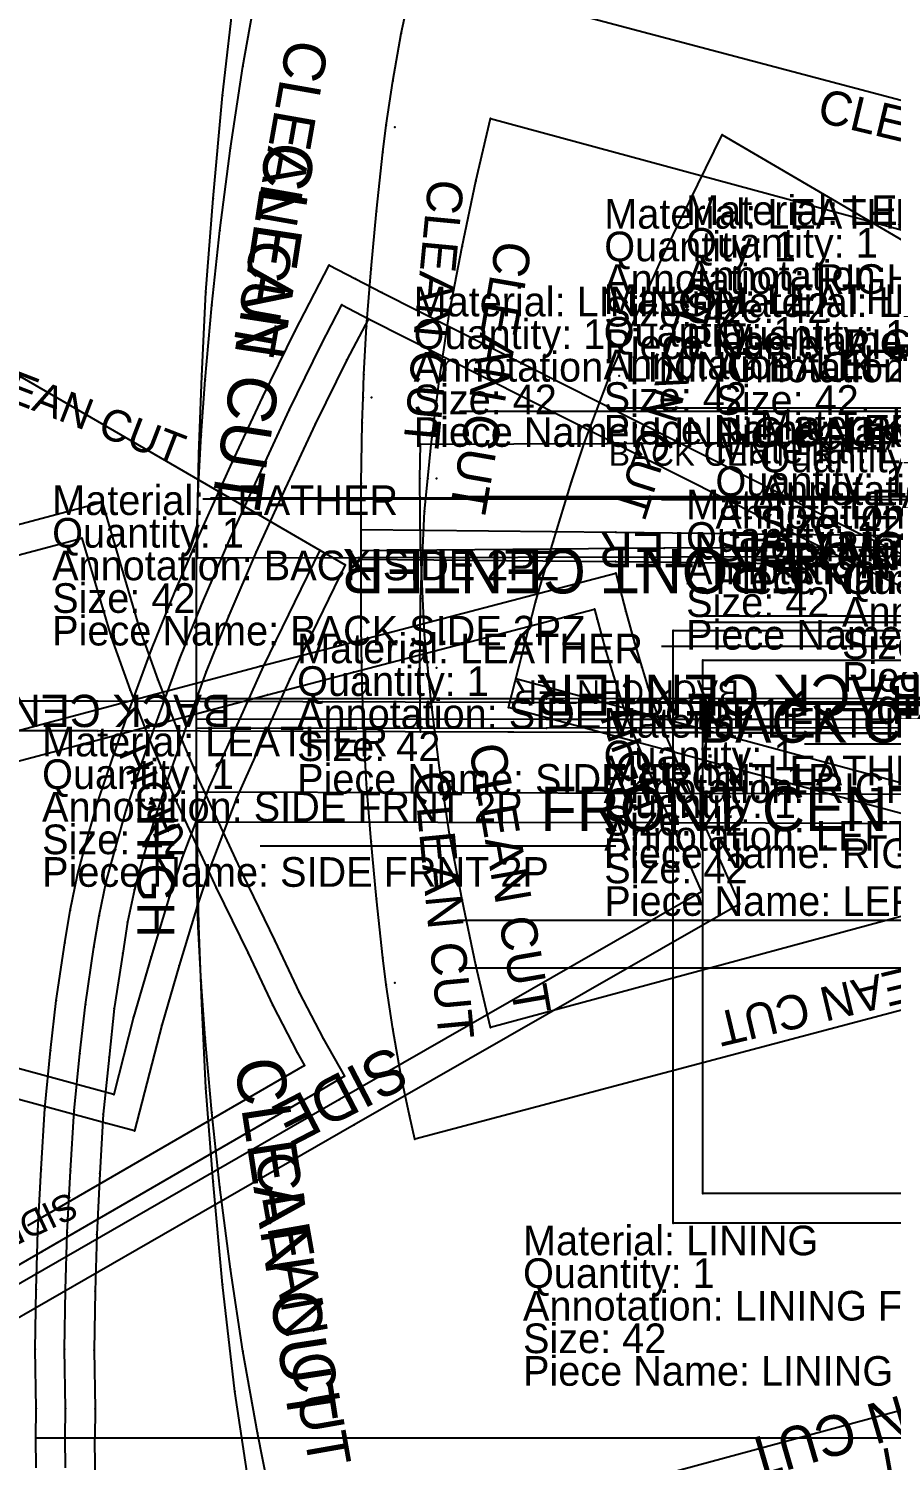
# Model space of a CAD drawing. Header units: metres. Extents: x -645 to 4173, y -791 to 1095.
# Drawn here: x -322.9 to -31.9, y -403.2 to 79.8 of the extents above; entities that cross this region are included whole.
import ezdxf

# ---------------------------------------------------------------- set-up
doc = ezdxf.new("R2010")
doc.units = ezdxf.units.M

# ---------------------------------------------------------------- blocks, each defined once
blk = doc.blocks.new('RIGHT BK 1P')
at = {"layer": '1'}
blk.add_lwpolyline([(117.05, -77.5), (-71.65, -128.6), (-71.65, -128.6), (-76.65, -107.5), (-81.25, -85.5), (-85.45, -63.3), (-88.85, -41), (-91.65, -18.7), (-92.85, -7.2), (-93.95, 3.9), (-95.25, 33.2), (-95.45, 56.6), (-95.25, 68.2), (-32.35, 68.4), (126.15, 69.6)], dxfattribs=at)
at = {"layer": '13'}
blk.add_point((-89.85, -7.2), dxfattribs=at)
at = {"layer": '14'}
for points in [[(-71.65, -128.6), (-76.65, -107.5), (-81.25, -85.5), (-85.45, -63.3), (-88.85, -41), (-91.65, -18.7), (-92.85, -7.2), (-93.95, 3.9), (-95.25, 33.2), (-95.45, 56.6), (-95.25, 68.2), (-32.35, 68.4), (126.15, 69.6)], [(117.05, -77.5), (-71.65, -128.6)]]:
    blk.add_lwpolyline(points, dxfattribs=at)
at = {"layer": '2'}
for p in [(-95.25, 68.2), (-95.25, 68.2), (-92.85, -7.2), (-92.85, -7.2), (-89.85, -7.2), (-71.65, -128.6), (-71.65, -128.6), (-71.65, -128.6), (-71.65, -128.6)]:
    blk.add_point(p, dxfattribs=at)
at = {"layer": '3'}
for p in [(-32.35, 68.4), (-32.35, 68.4), (-95.45, 56.6), (-95.45, 56.6), (-95.25, 33.2), (-95.25, 33.2), (-93.95, 3.9), (-93.95, 3.9), (-91.65, -18.7), (-91.65, -18.7), (-88.85, -41), (-88.85, -41), (-85.45, -63.3), (-85.45, -63.3), (-81.25, -85.5), (-81.25, -85.5), (-76.65, -107.5), (-76.65, -107.5)]:
    blk.add_point(p, dxfattribs=at)
at = {"layer": '5'}
blk.add_line((99.25, 0), (-13.95, 0), dxfattribs=at)
at = {"layer": '7'}
blk.add_line((99.25, 0), (-13.95, 0), dxfattribs=at)
at = {"layer": '84'}
blk.add_lwpolyline([(117.05, -77.5), (-71.65, -128.6), (-71.65, -128.6), (-76.65, -107.5), (-81.25, -85.5), (-85.45, -63.3), (-88.85, -41), (-91.65, -18.7), (-92.85, -7.2), (-93.95, 3.9), (-95.25, 33.2), (-95.45, 56.6), (-95.25, 68.2), (-32.35, 68.4), (126.15, 69.6)], dxfattribs=at)
at = {"layer": '87'}
for points in [[(-71.65, -128.6), (-76.65, -107.5), (-81.25, -85.5), (-85.45, -63.3), (-88.85, -41), (-91.65, -18.7), (-92.85, -7.2), (-93.95, 3.9), (-95.25, 33.2), (-95.45, 56.6), (-95.25, 68.2), (-32.35, 68.4), (126.15, 69.6)], [(117.05, -77.5), (-71.65, -128.6)]]:
    blk.add_lwpolyline(points, dxfattribs=at)
at = {"layer": '1'}
for s, p in [('Material: LEATHER', (4.2, 61.7)), ('Quantity: 1', (4.2, 50.7)), ('Annotation: RIGHT BK 1P', (4.2, 39.7)), ('Size: 42', (4.2, 28.7)), ('Piece Name: RIGHT BK 1P', (4.2, 17.7))]:
    blk.add_text(s, height=10, dxfattribs=at).set_placement(p)
at = {"layer": '13'}
blk.add_text('#1', height=0.25, dxfattribs=at).set_placement((-89.85, -7.2))
at = {"layer": '15'}
for s, height, p in [('CLEAN CUT', 8.889, (38.35, 66.3)), ('BACK CENTER', 7.9818, (-31.75, 60.9))]:
    blk.add_text(s, height=height, dxfattribs=at).set_placement(p)
blk.add_text('CLEAN CUT', height=12.224, rotation=279.8391, dxfattribs=at).set_placement((-79.05, -33.8))
at = {"layer": '2'}
blk.add_text('#1', height=0.25, dxfattribs=at).set_placement((-89.85, -7.2))
blk = doc.blocks.new('RIGHT BACK 1P')
at = {"layer": '1'}
for points in [[(167.45, -148.2), (-102.05, -221.1)], [(-107.15, -200.1), (-112.55, -172.8), (-117.55, -145.2), (-121.65, -117.6), (-125.25, -89.9), (-127.95, -64.7), (-130.25, -39.5), (-131.55, -20.8), (-132.55, -2), (-133.15, 17), (-133.15, 68.1), (-15.05, 68), (123.55, 67.9)]]:
    blk.add_lwpolyline(points, dxfattribs=at)
at = {"layer": '14'}
for points in [[(167.45, -148.2), (-102.05, -221.1)], [(-107.15, -200.1), (-112.55, -172.8), (-117.55, -145.2), (-121.65, -117.6), (-125.25, -89.9), (-127.95, -64.7), (-130.25, -39.5), (-131.55, -20.8), (-132.55, -2), (-133.15, 17), (-133.15, 68.1), (-15.05, 68), (123.55, 67.9)]]:
    blk.add_lwpolyline(points, dxfattribs=at)
at = {"layer": '2'}
for p in [(-133.15, 68.1), (-133.15, 68.1), (-133.15, 17), (-133.15, 17)]:
    blk.add_point(p, dxfattribs=at)
at = {"layer": '3'}
for p in [(-15.05, 68), (-15.05, 68), (-132.55, -2), (-132.55, -2), (-131.55, -20.8), (-131.55, -20.8), (-130.25, -39.5), (-130.25, -39.5), (-127.95, -64.7), (-127.95, -64.7), (-125.25, -89.9), (-125.25, -89.9), (-121.65, -117.6), (-121.65, -117.6), (-117.55, -145.2), (-117.55, -145.2), (-112.55, -172.8), (-112.55, -172.8)]:
    blk.add_point(p, dxfattribs=at)
at = {"layer": '5'}
blk.add_line((130.35, 0), (-45.05, 0), dxfattribs=at)
at = {"layer": '7'}
blk.add_line((130.35, 0), (-45.05, 0), dxfattribs=at)
at = {"layer": '84'}
for points in [[(167.45, -148.2), (-102.05, -221.1)], [(-107.15, -200.1), (-112.55, -172.8), (-117.55, -145.2), (-121.65, -117.6), (-125.25, -89.9), (-127.95, -64.7), (-130.25, -39.5), (-131.55, -20.8), (-132.55, -2), (-133.15, 17), (-133.15, 68.1), (-15.05, 68), (123.55, 67.9)]]:
    blk.add_lwpolyline(points, dxfattribs=at)
at = {"layer": '87'}
for points in [[(167.45, -148.2), (-102.05, -221.1)], [(-107.15, -200.1), (-112.55, -172.8), (-117.55, -145.2), (-121.65, -117.6), (-125.25, -89.9), (-127.95, -64.7), (-130.25, -39.5), (-131.55, -20.8), (-132.55, -2), (-133.15, 17), (-133.15, 68.1), (-15.05, 68), (123.55, 67.9)]]:
    blk.add_lwpolyline(points, dxfattribs=at)
at = {"layer": '1'}
for s, p in [('Material: LEATHER', (4.2, 61.7)), ('Quantity: 1', (4.2, 50.7)), ('Annotation: RIGHT BACK 1P', (4.2, 39.7)), ('Size: 42', (4.2, 28.7)), ('Piece Name: RIGHT BACK 1P', (4.2, 17.7))]:
    blk.add_text(s, height=10, dxfattribs=at).set_placement(p)
at = {"layer": '15'}
blk.add_text('BACK CENTER', height=13.7636, dxfattribs=at).set_placement((36.25, 60))
for height, rotation, p in [(16.434, 278.7108, (-120.45, -47.5)), (13.748, 196.238, (150.65, -146.5))]:
    blk.add_text('CLEAN CUT', height=height, rotation=rotation, dxfattribs=at).set_placement(p)
blk = doc.blocks.new('LEFT BK 1P')
at = {"layer": '1'}
blk.add_lwpolyline([(126.15, -79.2), (-32.35, -78.4), (-95.25, -78.2), (-95.35, -68.2), (-95.45, -56.6), (-95.25, -33.2), (-93.95, -3.9), (-92.85, 7.2), (-91.65, 18.7), (-88.85, 41), (-85.45, 63.3), (-81.25, 85.5), (-76.65, 107.5), (-71.65, 128.6), (-71.65, 128.6), (117.05, 77.5)], dxfattribs=at)
at = {"layer": '13'}
blk.add_point((-89.85, 7.2), dxfattribs=at)
at = {"layer": '14'}
blk.add_lwpolyline([(126.15, -69.6), (-32.35, -68.5), (-95.35, -68.2), (-95.45, -56.6), (-95.25, -33.2), (-93.95, -3.9), (-92.85, 7.2), (-91.65, 18.7), (-88.85, 41), (-85.45, 63.3), (-81.25, 85.5), (-76.65, 107.5), (-71.65, 128.6), (117.05, 77.5)], dxfattribs=at)
at = {"layer": '2'}
for p in [(-71.65, 128.6), (-71.65, 128.6), (-71.65, 128.6), (-92.85, 7.2), (-92.85, 7.2), (-89.85, 7.2), (-95.35, -68.2), (-95.35, -68.2), (-95.25, -78.2)]:
    blk.add_point(p, dxfattribs=at)
at = {"layer": '3'}
for p in [(-76.65, 107.5), (-76.65, 107.5), (-81.25, 85.5), (-81.25, 85.5), (-85.45, 63.3), (-85.45, 63.3), (-88.85, 41), (-88.85, 41), (-91.65, 18.7), (-91.65, 18.7), (-93.95, -3.9), (-93.95, -3.9), (-95.25, -33.2), (-95.25, -33.2), (-95.45, -56.6), (-95.45, -56.6), (-32.35, -68.5), (-32.35, -78.4)]:
    blk.add_point(p, dxfattribs=at)
at = {"layer": '5'}
blk.add_line((99.25, 0), (-13.95, 0), dxfattribs=at)
at = {"layer": '7'}
blk.add_line((99.25, 0), (-13.95, 0), dxfattribs=at)
at = {"layer": '84'}
blk.add_lwpolyline([(126.15, -79.2), (-32.35, -78.4), (-95.25, -78.2), (-95.35, -68.2), (-95.45, -56.6), (-95.25, -33.2), (-93.95, -3.9), (-92.85, 7.2), (-91.65, 18.7), (-88.85, 41), (-85.45, 63.3), (-81.25, 85.5), (-76.65, 107.5), (-71.65, 128.6), (-71.65, 128.6), (117.05, 77.5)], dxfattribs=at)
at = {"layer": '87'}
blk.add_lwpolyline([(126.15, -69.6), (-32.35, -68.5), (-95.35, -68.2), (-95.45, -56.6), (-95.25, -33.2), (-93.95, -3.9), (-92.85, 7.2), (-91.65, 18.7), (-88.85, 41), (-85.45, 63.3), (-81.25, 85.5), (-76.65, 107.5), (-71.65, 128.6), (117.05, 77.5)], dxfattribs=at)
at = {"layer": '1'}
for s, p in [('Material: LEATHER', (4.2, 61.7)), ('Quantity: 1', (4.2, 50.7)), ('Annotation: LEFT BK 1P', (4.2, 39.7)), ('Size: 42', (4.2, 28.7)), ('Piece Name: LEFT BK 1P', (4.2, 17.7))]:
    blk.add_text(s, height=10, dxfattribs=at).set_placement(p)
at = {"layer": '13'}
blk.add_text('#1', height=0.25, dxfattribs=at).set_placement((-89.85, 7.2))
at = {"layer": '15'}
for s, height, rotation, p in [('CLEAN CUT', 12.224, 260.1609, (-69.65, 88)), ('BACK CENTER', 7.9818, 180, (12.15, -60.9))]:
    blk.add_text(s, height=height, rotation=rotation, dxfattribs=at).set_placement(p)
at = {"layer": '2'}
blk.add_text('#1', height=0.25, dxfattribs=at).set_placement((-89.85, 7.2))
blk = doc.blocks.new('LEFT BACK 1P')
at = {"layer": '1'}
blk.add_lwpolyline([(123.55, -77.9), (-15.05, -78), (-133.15, -78.1), (-133.15, -17), (-132.55, 2), (-131.55, 20.8), (-130.25, 39.5), (-127.95, 64.7), (-125.25, 89.9), (-121.65, 117.6), (-117.55, 145.2), (-112.55, 172.8)], dxfattribs=at)
at = {"layer": '14'}
blk.add_lwpolyline([(123.55, -68), (-15.05, -68.1), (-133.15, -68.1), (-133.15, -17), (-132.55, 2), (-131.55, 20.8), (-130.25, 39.5), (-127.95, 64.7), (-125.25, 89.9), (-121.65, 117.6), (-117.55, 145.2), (-112.55, 172.8)], dxfattribs=at)
at = {"layer": '2'}
for p in [(-133.15, -17), (-133.15, -17), (-133.15, -68.1), (-133.15, -78.1)]:
    blk.add_point(p, dxfattribs=at)
at = {"layer": '3'}
for p in [(-117.55, 145.2), (-117.55, 145.2), (-121.65, 117.6), (-121.65, 117.6), (-125.25, 89.9), (-125.25, 89.9), (-127.95, 64.7), (-127.95, 64.7), (-130.25, 39.5), (-130.25, 39.5), (-131.55, 20.8), (-131.55, 20.8), (-132.55, 2), (-132.55, 2), (-15.05, -68.1), (-15.05, -78)]:
    blk.add_point(p, dxfattribs=at)
at = {"layer": '5'}
blk.add_line((130.35, 0), (-45.05, 0), dxfattribs=at)
at = {"layer": '7'}
blk.add_line((130.35, 0), (-45.05, 0), dxfattribs=at)
at = {"layer": '84'}
blk.add_lwpolyline([(123.55, -77.9), (-15.05, -78), (-133.15, -78.1), (-133.15, -17), (-132.55, 2), (-131.55, 20.8), (-130.25, 39.5), (-127.95, 64.7), (-125.25, 89.9), (-121.65, 117.6), (-117.55, 145.2), (-112.55, 172.8)], dxfattribs=at)
at = {"layer": '87'}
blk.add_lwpolyline([(123.55, -68), (-15.05, -68.1), (-133.15, -68.1), (-133.15, -17), (-132.55, 2), (-131.55, 20.8), (-130.25, 39.5), (-127.95, 64.7), (-125.25, 89.9), (-121.65, 117.6), (-117.55, 145.2), (-112.55, 172.8)], dxfattribs=at)
at = {"layer": '1'}
for s, p in [('Material: LEATHER', (4.2, 61.7)), ('Quantity: 1', (4.2, 50.7)), ('Annotation: LEFT BACK 1P', (4.2, 39.7)), ('Size: 42', (4.2, 28.7)), ('Piece Name: LEFT BACK 1P', (4.2, 17.7))]:
    blk.add_text(s, height=10, dxfattribs=at).set_placement(p)
at = {"layer": '15'}
for s, height, rotation, p in [('CLEAN CUT', 13.748, 343.762, (91.25, 163.8)), ('CLEAN CUT', 16.434, 261.2892, (-109.25, 120.6)), ('BACK CENTER', 13.7636, 180, (111.95, -60))]:
    blk.add_text(s, height=height, rotation=rotation, dxfattribs=at).set_placement(p)
blk = doc.blocks.new('BACK SIDE 2P')
at = {"layer": '1'}
blk.add_lwpolyline([(-8.45, 164.6), (70.35, 118.4), (157.95, 66.8), (236.05, 20.7), (299.25, -16.6), (288.95, -36), (280.25, -54.2), (273.55, -71), (268.25, -86.4), (264.25, -99.7), (261.65, -110.9), (259.45, -120.6), (108.15, -79.6), (-80.55, -28.6), (-71.35, 6.9), (-65.45, 27.3), (-59.25, 47.5), (-54.85, 60.8), (-45.85, 84.5), (-27.65, 125.3), (-8.45, 164.6)], close=True, dxfattribs=at)
at = {"layer": '13'}
blk.add_point((-43.15, 83.3), dxfattribs=at)
at = {"layer": '14'}
blk.add_lwpolyline([(-8.45, 164.6), (70.35, 118.4), (157.95, 66.8), (236.05, 20.7), (290.65, -11.5), (280.05, -31.5), (271.15, -50.2), (264.25, -67.5), (258.75, -83.4), (254.65, -97.2), (251.95, -108.7), (110.75, -70), (-78.05, -19), (-71.35, 6.9), (-65.45, 27.3), (-59.25, 47.5), (-54.85, 60.8), (-45.85, 84.5), (-27.65, 125.3), (-8.45, 164.6)], dxfattribs=at)
at = {"layer": '2'}
for p in [(-8.45, 164.6), (-8.45, 164.6), (-8.45, 164.6), (-8.45, 164.6), (-45.85, 84.5), (-45.85, 84.5), (-43.15, 83.3), (-78.05, -19), (-80.55, -28.6)]:
    blk.add_point(p, dxfattribs=at)
at = {"layer": '3'}
for p in [(-27.65, 125.3), (-27.65, 125.3), (-54.85, 60.8), (-54.85, 60.8), (-59.25, 47.5), (-59.25, 47.5), (-65.45, 27.3), (-65.45, 27.3), (-71.35, 6.9), (-71.35, 6.9)]:
    blk.add_point(p, dxfattribs=at)
at = {"layer": '5'}
blk.add_line((99.05, 0), (-13.65, 0), dxfattribs=at)
at = {"layer": '7'}
blk.add_line((103.55, 2.2), (-14.35, 2.2), dxfattribs=at)
at = {"layer": '84'}
blk.add_lwpolyline([(-8.45, 164.6), (70.35, 118.4), (157.95, 66.8), (236.05, 20.7), (299.25, -16.6), (288.95, -36), (280.25, -54.2), (273.55, -71), (268.25, -86.4), (264.25, -99.7), (261.65, -110.9), (259.45, -120.6), (108.15, -79.6), (-80.55, -28.6), (-71.35, 6.9), (-65.45, 27.3), (-59.25, 47.5), (-54.85, 60.8), (-45.85, 84.5), (-27.65, 125.3), (-8.45, 164.6)], close=True, dxfattribs=at)
at = {"layer": '87'}
blk.add_lwpolyline([(-8.45, 164.6), (70.35, 118.4), (157.95, 66.8), (236.05, 20.7), (290.65, -11.5), (280.05, -31.5), (271.15, -50.2), (264.25, -67.5), (258.75, -83.4), (254.65, -97.2), (251.95, -108.7), (110.75, -70), (-78.05, -19), (-71.35, 6.9), (-65.45, 27.3), (-59.25, 47.5), (-54.85, 60.8), (-45.85, 84.5), (-27.65, 125.3), (-8.45, 164.6)], dxfattribs=at)
at = {"layer": '1'}
for s, p in [('Material: LEATHER', (4.2, 61.7)), ('Quantity: 1', (4.2, 50.7)), ('Annotation: BACK SIDE 2P', (4.2, 39.7)), ('Size: 42', (4.2, 28.7)), ('Piece Name: BACK SIDE 2P', (4.2, 17.7))]:
    blk.add_text(s, height=10, dxfattribs=at).set_placement(p)
at = {"layer": '13'}
blk.add_text('#1', height=0.25, dxfattribs=at).set_placement((-43.15, 83.3))
at = {"layer": '15'}
blk.add_text('CLEAN CUT', height=10.837, rotation=252.4568, dxfattribs=at).set_placement((-19.95, 116.1))
at = {"layer": '2'}
blk.add_text('#1', height=0.25, dxfattribs=at).set_placement((-43.15, 83.3))
blk = doc.blocks.new('BACK SIDE 2PZ')
at = {"layer": '1'}
blk.add_lwpolyline([(-48.25, 132.6), (75.15, 61.1), (94.45, 49.8), (103.05, 44.9), (84.35, 6.5), (66.35, -33.8), (57.45, -57.1), (53.15, -70.2), (47.05, -90.2), (41.15, -110.4), (31.95, -146), (31.95, -146), (22.35, -143.4), (-50.05, -123.7)], dxfattribs=at)
at = {"layer": '14'}
blk.add_lwpolyline([(24.95, -133.8), (-47.45, -114.1), (-316.95, -41.2), (-315.65, -35.5), (-308.35, -8.9), (-300.35, 17.1), (-291.45, 43), (-282.05, 68), (-272.05, 92.9), (-262.45, 115.5), (-252.45, 138), (-243.45, 157.4), (-224.85, 196), (-209.95, 225.7), (-48.25, 132.6), (75.15, 61.1), (94.45, 49.8), (75.35, 10.6), (57.15, -30), (48.05, -53.8), (43.65, -67.2), (37.55, -87.3), (31.65, -107.7), (24.95, -133.8)], dxfattribs=at)
at = {"layer": '2'}
for p in [(94.45, 49.8), (94.45, 49.8), (103.05, 44.9), (57.15, -30), (66.35, -33.8), (66.35, -33.8), (24.95, -133.8), (24.95, -133.8), (22.35, -143.4), (31.95, -146), (31.95, -146)]:
    blk.add_point(p, dxfattribs=at)
at = {"layer": '3'}
for p in [(75.15, 61.1), (75.15, 61.1), (75.35, 10.6), (84.35, 6.5), (48.05, -53.8), (57.45, -57.1), (43.65, -67.2), (53.15, -70.2), (37.55, -87.3), (47.05, -90.2), (31.65, -107.7), (41.15, -110.4)]:
    blk.add_point(p, dxfattribs=at)
at = {"layer": '4'}
blk.add_point((66.35, -33.8, 2.5), dxfattribs=at)
at = {"layer": '84'}
blk.add_lwpolyline([(-48.25, 132.6), (75.15, 61.1), (94.45, 49.8), (103.05, 44.9), (84.35, 6.5), (66.35, -33.8), (57.45, -57.1), (53.15, -70.2), (47.05, -90.2), (41.15, -110.4), (31.95, -146), (31.95, -146), (22.35, -143.4), (-50.05, -123.7)], dxfattribs=at)
at = {"layer": '87'}
blk.add_lwpolyline([(24.95, -133.8), (-47.45, -114.1), (-316.95, -41.2), (-315.65, -35.5), (-308.35, -8.9), (-300.35, 17.1), (-291.45, 43), (-282.05, 68), (-272.05, 92.9), (-262.45, 115.5), (-252.45, 138), (-243.45, 157.4), (-224.85, 196), (-209.95, 225.7), (-48.25, 132.6), (75.15, 61.1), (94.45, 49.8), (75.35, 10.6), (57.15, -30), (48.05, -53.8), (43.65, -67.2), (37.55, -87.3), (31.65, -107.7), (24.95, -133.8)], dxfattribs=at)
at = {"layer": '1'}
for s, p in [('Material: LEATHER', (4.2, 61.7)), ('Quantity: 1', (4.2, 50.7)), ('Annotation: BACK SIDE 2PZ', (4.2, 39.7)), ('Size: 42', (4.2, 28.7)), ('Piece Name: BACK SIDE 2PZ', (4.2, 17.7))]:
    blk.add_text(s, height=10, dxfattribs=at).set_placement(p)
at = {"layer": '15'}
for s, height, rotation, p in [('CLEAN CUT', 10.643, 338.9539, (-28.95, 107.2)), ('HIGH', 12.5, 270, (32.95, -39.1))]:
    blk.add_text(s, height=height, rotation=rotation, dxfattribs=at).set_placement(p)
blk = doc.blocks.new('SIDE FRONT 1P')
at = {"layer": '1'}
blk.add_lwpolyline([(-236.55, 0), (-8.25, 60.7), (20.75, 68.3), (111.65, 92.1), (115.05, 79.2), (117.95, 68.6), (120.45, 60.4), (122.55, 53.6), (124.75, 46.9), (127.15, 40.6), (134.15, 24.1), (140.75, 9), (153.45, -19.6), (23.45, -94), (-114.25, -173.2)], dxfattribs=at)
at = {"layer": '14'}
blk.add_lwpolyline([(-233.75, -9.5), (-5.75, 51.1), (23.25, 58.7), (104.55, 79.9), (105.45, 76.6), (108.35, 65.8), (110.95, 57.5), (113.05, 50.6), (115.35, 43.6), (117.75, 37.4), (124.95, 20.1), (131.65, 5), (140.65, -15.4), (18.55, -85.4), (-119.15, -164.6)], dxfattribs=at)
at = {"layer": '2'}
for p in [(111.65, 92.1), (104.55, 79.9), (20.75, 68.3), (20.75, 68.3), (-8.25, 60.7), (-8.25, 60.7), (23.25, 58.7), (-5.75, 51.1), (127.15, 40.6), (127.15, 40.6), (117.75, 37.4), (140.65, -15.4), (153.45, -19.6)]:
    blk.add_point(p, dxfattribs=at)
at = {"layer": '3'}
for p in [(115.05, 79.2), (105.45, 76.6), (117.95, 68.6), (108.35, 65.8), (120.45, 60.4), (110.95, 57.5), (122.55, 53.6), (113.05, 50.6), (115.35, 43.6), (124.75, 46.9), (124.95, 20.1), (134.15, 24.1), (131.65, 5), (140.75, 9), (18.55, -85.4), (23.45, -94)]:
    blk.add_point(p, dxfattribs=at)
at = {"layer": '4'}
for p in [(20.75, 68.3, 2.5), (-8.25, 60.7, 2.5), (127.15, 40.6, 2.5)]:
    blk.add_point(p, dxfattribs=at)
at = {"layer": '5'}
blk.add_line((93.55, 0), (-8.25, 0), dxfattribs=at)
at = {"layer": '7'}
blk.add_line((111.65, 0), (-8.25, 0), dxfattribs=at)
at = {"layer": '84'}
blk.add_lwpolyline([(-236.55, 0), (-8.25, 60.7), (20.75, 68.3), (111.65, 92.1), (115.05, 79.2), (117.95, 68.6), (120.45, 60.4), (122.55, 53.6), (124.75, 46.9), (127.15, 40.6), (134.15, 24.1), (140.75, 9), (153.45, -19.6), (23.45, -94), (-114.25, -173.2)], dxfattribs=at)
at = {"layer": '87'}
blk.add_lwpolyline([(-233.75, -9.5), (-5.75, 51.1), (23.25, 58.7), (104.55, 79.9), (105.45, 76.6), (108.35, 65.8), (110.95, 57.5), (113.05, 50.6), (115.35, 43.6), (117.75, 37.4), (124.95, 20.1), (131.65, 5), (140.65, -15.4), (18.55, -85.4), (-119.15, -164.6)], dxfattribs=at)
at = {"layer": '1'}
for s, p in [('Material: LEATHER', (4.2, 61.7)), ('Quantity: 1', (4.2, 50.7)), ('Annotation: SIDE FRONT 1P', (4.2, 39.7)), ('Size: 42', (4.2, 28.7)), ('Piece Name: SIDE FRONT 1P', (4.2, 17.7))]:
    blk.add_text(s, height=10, dxfattribs=at).set_placement(p)
at = {"layer": '15'}
for s, height, rotation, p in [('HIGH', 10.44, 290.1707, (106.25, 43.6)), ('SIDE', 14.983, 207.4202, (36.35, -66.8))]:
    blk.add_text(s, height=height, rotation=rotation, dxfattribs=at).set_placement(p)
blk = doc.blocks.new('SIDE FRNT 2P')
at = {"layer": '1'}
blk.add_lwpolyline([(-97.55, 115), (24.45, 147.4), (36.95, 105), (43.25, 87.5), (49.95, 70.3), (57.15, 53.5), (69.45, 27), (71.95, 21.7), (82.65, -0.5), (90.95, -18), (98.95, -33.5), (106.15, -46.2), (106.15, -46.2), (97.65, -51.2), (4.25, -105.3), (-111.05, -171.9)], dxfattribs=at)
at = {"layer": '14'}
for points in [[(92.65, -42.6), (-0.75, -96.7)], [(-95.05, 105.4), (17.65, 135.3), (27.55, 101.9), (33.95, 84), (40.75, 66.5), (48.05, 49.4), (60.45, 22.8), (62.95, 17.4), (73.65, -4.7), (82.05, -22.3), (90.25, -38.2), (92.65, -42.6)]]:
    blk.add_lwpolyline(points, dxfattribs=at)
at = {"layer": '2'}
for p in [(24.45, 147.4), (17.65, 135.3), (69.45, 27), (69.45, 27), (60.45, 22.8), (73.65, -4.7), (82.65, -0.5), (82.65, -0.5), (92.65, -42.6), (92.65, -42.6), (106.15, -46.2), (106.15, -46.2), (97.65, -51.2)]:
    blk.add_point(p, dxfattribs=at)
at = {"layer": '3'}
for p in [(27.55, 101.9), (36.95, 105), (43.25, 87.5), (33.95, 84), (49.95, 70.3), (40.75, 66.5), (57.15, 53.5), (48.05, 49.4), (71.95, 21.7), (62.95, 17.4), (90.95, -18), (82.05, -22.3), (98.95, -33.5), (90.25, -38.2), (4.25, -105.3)]:
    blk.add_point(p, dxfattribs=at)
at = {"layer": '4'}
for p in [(69.45, 27, 2.5), (82.65, -0.5, 2.5)]:
    blk.add_point(p, dxfattribs=at)
at = {"layer": '84'}
blk.add_lwpolyline([(-97.55, 115), (24.45, 147.4), (36.95, 105), (43.25, 87.5), (49.95, 70.3), (57.15, 53.5), (69.45, 27), (71.95, 21.7), (82.65, -0.5), (90.95, -18), (98.95, -33.5), (106.15, -46.2), (106.15, -46.2), (97.65, -51.2), (4.25, -105.3), (-111.05, -171.9)], dxfattribs=at)
at = {"layer": '87'}
for points in [[(92.65, -42.6), (-0.75, -96.7)], [(-95.05, 105.4), (17.65, 135.3), (27.55, 101.9), (33.95, 84), (40.75, 66.5), (48.05, 49.4), (60.45, 22.8), (62.95, 17.4), (73.65, -4.7), (82.05, -22.3), (90.25, -38.2), (92.65, -42.6)]]:
    blk.add_lwpolyline(points, dxfattribs=at)
at = {"layer": '1'}
for s, p in [('Material: LEATHER', (4.2, 61.7)), ('Quantity: 1', (4.2, 50.7)), ('Annotation: SIDE FRNT 2P', (4.2, 39.7)), ('Size: 42', (4.2, 28.7)), ('Piece Name: SIDE FRNT 2P', (4.2, 17.7))]:
    blk.add_text(s, height=10, dxfattribs=at).set_placement(p)
at = {"layer": '15'}
for s, height, rotation, p in [('HIGH', 9.631, 293.2376, (29.75, 62.9)), ('SIDE', 8.947, 205.133, (13.45, -85))]:
    blk.add_text(s, height=height, rotation=rotation, dxfattribs=at).set_placement(p)
blk = doc.blocks.new('LEFT FRONT 1P')
at = {"layer": '1'}
blk.add_lwpolyline([(140.45, -87), (-87.25, -147.4), (-89.05, -139.4), (-91.85, -126.3), (-94.75, -110.2), (-96.95, -95.4), (-98.05, -86.3), (-100.25, -66.4), (-102.05, -47), (-103.55, -27.6), (-104.45, -11.3), (-104.75, -3.5), (-105.05, 5), (-105.35, 25.4), (-105.35, 48.2), (-105.35, 58.2), (-105.35, 58.2), (-19.55, 57.3), (85.35, 56.1)], dxfattribs=at)
at = {"layer": '13'}
for p in [(-101.85, -3.6), (-94.05, -94.7)]:
    blk.add_point(p, dxfattribs=at)
at = {"layer": '14'}
for points in [[(-105.35, 48.2), (-19.65, 47.4), (85.25, 46.2)], [(140.45, -87), (-87.25, -147.4), (-89.05, -139.4), (-91.85, -126.3), (-94.75, -110.2), (-96.95, -95.4), (-98.05, -86.3), (-100.25, -66.4), (-102.05, -47), (-103.55, -27.6), (-104.45, -11.3), (-104.75, -3.5), (-105.05, 5), (-105.35, 25.4), (-105.35, 48.2)]]:
    blk.add_lwpolyline(points, dxfattribs=at)
at = {"layer": '2'}
for p in [(-105.35, 58.2), (-105.35, 58.2), (-105.35, 48.2), (-105.35, 48.2), (-105.35, 48.2), (-105.35, 25.4), (-105.35, 25.4), (-104.75, -3.5), (-104.75, -3.5), (-101.85, -3.6), (-96.95, -95.4), (-96.95, -95.4), (-94.05, -94.7), (-87.25, -147.4), (-87.25, -147.4)]:
    blk.add_point(p, dxfattribs=at)
at = {"layer": '3'}
for p in [(-19.55, 57.3), (-19.65, 47.4), (-105.05, 5), (-105.05, 5), (-104.45, -11.3), (-104.45, -11.3), (-103.55, -27.6), (-103.55, -27.6), (-102.05, -47), (-102.05, -47), (-100.25, -66.4), (-100.25, -66.4), (-98.05, -86.3), (-98.05, -86.3), (-94.75, -110.2), (-94.75, -110.2), (-91.85, -126.3), (-91.85, -126.3), (-89.05, -139.4), (-89.05, -139.4)]:
    blk.add_point(p, dxfattribs=at)
at = {"layer": '5'}
blk.add_line((107.05, 0), (-21.65, 0), dxfattribs=at)
at = {"layer": '7'}
blk.add_line((107.05, 0), (-21.65, 0), dxfattribs=at)
at = {"layer": '84'}
blk.add_lwpolyline([(140.45, -87), (-87.25, -147.4), (-89.05, -139.4), (-91.85, -126.3), (-94.75, -110.2), (-96.95, -95.4), (-98.05, -86.3), (-100.25, -66.4), (-102.05, -47), (-103.55, -27.6), (-104.45, -11.3), (-104.75, -3.5), (-105.05, 5), (-105.35, 25.4), (-105.35, 48.2), (-105.35, 58.2), (-105.35, 58.2), (-19.55, 57.3), (85.35, 56.1)], dxfattribs=at)
at = {"layer": '87'}
for points in [[(-105.35, 48.2), (-19.65, 47.4), (85.25, 46.2)], [(140.45, -87), (-87.25, -147.4), (-89.05, -139.4), (-91.85, -126.3), (-94.75, -110.2), (-96.95, -95.4), (-98.05, -86.3), (-100.25, -66.4), (-102.05, -47), (-103.55, -27.6), (-104.45, -11.3), (-104.75, -3.5), (-105.05, 5), (-105.35, 25.4), (-105.35, 48.2)]]:
    blk.add_lwpolyline(points, dxfattribs=at)
at = {"layer": '1'}
for s, p in [('Material: LEATHER', (4.2, 61.7)), ('Quantity: 1', (4.2, 50.7)), ('Annotation: LEFT FRONT 1P', (4.2, 39.7)), ('Size: 42', (4.2, 28.7)), ('Piece Name: LEFT FRONT 1P', (4.2, 17.7))]:
    blk.add_text(s, height=10, dxfattribs=at).set_placement(p)
at = {"layer": '13'}
for p in [(-101.85, -3.6), (-94.05, -94.7)]:
    blk.add_text('#1', height=0.25, dxfattribs=at).set_placement(p)
at = {"layer": '15'}
blk.add_text('FRONT CENTER', height=11.9833, dxfattribs=at).set_placement((28.35, 41.8))
for height, rotation, p in [(11.987, 275.4252, (-87.75, -23.8)), (11.561, 193.4486, (98.55, -84.6))]:
    blk.add_text('CLEAN CUT', height=height, rotation=rotation, dxfattribs=at).set_placement(p)
at = {"layer": '2'}
for p in [(-101.85, -3.6), (-94.05, -94.7)]:
    blk.add_text('#1', height=0.25, dxfattribs=at).set_placement(p)
blk = doc.blocks.new('LEFT FRNT 1P')
at = {"layer": '1'}
blk.add_lwpolyline([(-115.05, -178.5), (-120.35, -142.7), (-124.55, -106.6), (-127.75, -71.9), (-130.15, -40.3), (-131.55, -11.9), (-132.55, 14.2), (-132.95, 38), (-132.95, 49.4), (-132.95, 59.5), (29.15, 59.1), (176.45, 58.5)], dxfattribs=at)
at = {"layer": '14'}
blk.add_lwpolyline([(-115.05, -178.5), (-120.35, -142.7), (-124.55, -106.6), (-127.75, -71.9), (-130.15, -40.3), (-131.55, -11.9), (-132.55, 14.2), (-132.95, 38), (-132.95, 49.4), (29.15, 49.2), (176.45, 48.6)], dxfattribs=at)
at = {"layer": '2'}
for p in [(-132.95, 59.5), (-132.95, 49.4), (-132.95, 49.4), (-132.95, 38), (-132.95, 38)]:
    blk.add_point(p, dxfattribs=at)
at = {"layer": '3'}
for p in [(29.15, 59.1), (29.15, 49.2), (-132.55, 14.2), (-132.55, 14.2), (-131.55, -11.9), (-131.55, -11.9), (-130.15, -40.3), (-130.15, -40.3), (-127.75, -71.9), (-127.75, -71.9), (-124.55, -106.6), (-124.55, -106.6), (-120.35, -142.7), (-120.35, -142.7)]:
    blk.add_point(p, dxfattribs=at)
at = {"layer": '5'}
blk.add_line((129.95, 0), (-44.65, 0), dxfattribs=at)
at = {"layer": '7'}
blk.add_line((129.95, 0), (-44.65, 0), dxfattribs=at)
at = {"layer": '84'}
blk.add_lwpolyline([(-115.05, -178.5), (-120.35, -142.7), (-124.55, -106.6), (-127.75, -71.9), (-130.15, -40.3), (-131.55, -11.9), (-132.55, 14.2), (-132.95, 38), (-132.95, 49.4), (-132.95, 59.5), (29.15, 59.1), (176.45, 58.5)], dxfattribs=at)
at = {"layer": '87'}
blk.add_lwpolyline([(-115.05, -178.5), (-120.35, -142.7), (-124.55, -106.6), (-127.75, -71.9), (-130.15, -40.3), (-131.55, -11.9), (-132.55, 14.2), (-132.95, 38), (-132.95, 49.4), (29.15, 49.2), (176.45, 48.6)], dxfattribs=at)
at = {"layer": '1'}
for s, p in [('Material: LEATHER', (4.2, 61.7)), ('Quantity: 1', (4.2, 50.7)), ('Annotation: LEFT FRNT 1P', (4.2, 39.7)), ('Size: 42', (4.2, 28.7)), ('Piece Name: LEFT FRNT 1P', (4.2, 17.7))]:
    blk.add_text(s, height=10, dxfattribs=at).set_placement(p)
at = {"layer": '15'}
blk.add_text('FRONT CENTER', height=15.0167, dxfattribs=at).set_placement((-17.35, 46.3))
for height, rotation, p in [(14.172, 280.0236, (-113.75, -63.3)), (11.425, 190.1952, (179.75, -147.4))]:
    blk.add_text('CLEAN CUT', height=height, rotation=rotation, dxfattribs=at).set_placement(p)
blk = doc.blocks.new('RIGHT FRNT 1P')
at = {"layer": '1'}
for points in [[(-87.25, 147.4), (140.45, 87)], [(115.55, -46.7), (-3.15, -47.3), (-105.35, -48.2), (-105.35, -48.2), (-105.35, -25.4), (-105.05, -5), (-104.75, 3.5), (-104.45, 11.3), (-103.55, 27.6), (-102.05, 47), (-100.25, 66.4), (-98.05, 86.3), (-96.95, 95.4), (-94.75, 110.2), (-91.85, 126.3), (-89.05, 139.4)]]:
    blk.add_lwpolyline(points, dxfattribs=at)
at = {"layer": '13'}
for p in [(-94.05, 94.7), (-101.85, 3.6)]:
    blk.add_point(p, dxfattribs=at)
at = {"layer": '14'}
for points in [[(-105.35, -48.2), (-105.35, -25.4), (-105.05, -5), (-104.75, 3.5), (-104.45, 11.3), (-103.55, 27.6), (-102.05, 47), (-100.25, 66.4), (-98.05, 86.3), (-96.95, 95.4), (-94.75, 110.2), (-91.85, 126.3), (-89.05, 139.4)], [(-87.25, 147.4), (140.45, 87)], [(115.55, -46.7), (-3.15, -47.3), (-105.35, -48.2)]]:
    blk.add_lwpolyline(points, dxfattribs=at)
at = {"layer": '2'}
for p in [(-96.95, 95.4), (-96.95, 95.4), (-94.05, 94.7), (-104.75, 3.5), (-104.75, 3.5), (-101.85, 3.6), (-105.35, -25.4), (-105.35, -25.4), (-105.35, -48.2), (-105.35, -48.2), (-105.35, -48.2), (-105.35, -48.2)]:
    blk.add_point(p, dxfattribs=at)
at = {"layer": '3'}
for p in [(-91.85, 126.3), (-91.85, 126.3), (-94.75, 110.2), (-94.75, 110.2), (-98.05, 86.3), (-98.05, 86.3), (-100.25, 66.4), (-100.25, 66.4), (-102.05, 47), (-102.05, 47), (-103.55, 27.6), (-103.55, 27.6), (-104.45, 11.3), (-104.45, 11.3), (-105.05, -5), (-105.05, -5), (-3.15, -47.3), (-3.15, -47.3)]:
    blk.add_point(p, dxfattribs=at)
at = {"layer": '5'}
blk.add_line((107.05, 0), (-21.65, 0), dxfattribs=at)
at = {"layer": '7'}
blk.add_line((107.05, 0), (-21.65, 0), dxfattribs=at)
at = {"layer": '84'}
for points in [[(-87.25, 147.4), (140.45, 87)], [(115.55, -46.7), (-3.15, -47.3), (-105.35, -48.2), (-105.35, -48.2), (-105.35, -25.4), (-105.05, -5), (-104.75, 3.5), (-104.45, 11.3), (-103.55, 27.6), (-102.05, 47), (-100.25, 66.4), (-98.05, 86.3), (-96.95, 95.4), (-94.75, 110.2), (-91.85, 126.3), (-89.05, 139.4)]]:
    blk.add_lwpolyline(points, dxfattribs=at)
at = {"layer": '87'}
for points in [[(-105.35, -48.2), (-105.35, -25.4), (-105.05, -5), (-104.75, 3.5), (-104.45, 11.3), (-103.55, 27.6), (-102.05, 47), (-100.25, 66.4), (-98.05, 86.3), (-96.95, 95.4), (-94.75, 110.2), (-91.85, 126.3), (-89.05, 139.4)], [(-87.25, 147.4), (140.45, 87)], [(115.55, -46.7), (-3.15, -47.3), (-105.35, -48.2)]]:
    blk.add_lwpolyline(points, dxfattribs=at)
at = {"layer": '1'}
for s, p in [('Material: LEATHER', (4.2, 61.7)), ('Quantity: 1', (4.2, 50.7)), ('Annotation: RIGHT FRNT 1P', (4.2, 39.7)), ('Size: 42', (4.2, 28.7)), ('Piece Name: RIGHT FRNT 1P', (4.2, 17.7))]:
    blk.add_text(s, height=10, dxfattribs=at).set_placement(p)
at = {"layer": '13'}
for p in [(-94.05, 94.7), (-101.85, 3.6)]:
    blk.add_text('#1', height=0.25, dxfattribs=at).set_placement(p)
at = {"layer": '15'}
for s, height, rotation, p in [('CLEAN CUT', 11.561, 346.5514, (47.95, 96.7)), ('CLEAN CUT', 11.987, 264.5748, (-82.65, 77.5)), ('FRONT CENTER', 11.9833, 180, (100.25, -41.8))]:
    blk.add_text(s, height=height, rotation=rotation, dxfattribs=at).set_placement(p)
at = {"layer": '2'}
for p in [(-94.05, 94.7), (-101.85, 3.6)]:
    blk.add_text('#1', height=0.25, dxfattribs=at).set_placement(p)
blk = doc.blocks.new('RIGHT FRONT 1P')
at = {"layer": '1'}
blk.add_lwpolyline([(176.45, -48.5), (29.15, -49.1), (-132.95, -49.4), (-132.95, -38), (-132.55, -14.2), (-131.55, 11.9), (-130.15, 40.3), (-127.75, 71.9), (-124.55, 106.6), (-120.35, 142.7)], dxfattribs=at)
at = {"layer": '14'}
blk.add_lwpolyline([(176.45, -48.5), (29.15, -49.1), (-132.95, -49.4), (-132.95, -38), (-132.55, -14.2), (-131.55, 11.9), (-130.15, 40.3), (-127.75, 71.9), (-124.55, 106.6), (-120.35, 142.7)], dxfattribs=at)
at = {"layer": '2'}
for p in [(-132.95, -38), (-132.95, -38), (-132.95, -49.4), (-132.95, -49.4)]:
    blk.add_point(p, dxfattribs=at)
at = {"layer": '3'}
for p in [(-124.55, 106.6), (-124.55, 106.6), (-127.75, 71.9), (-127.75, 71.9), (-130.15, 40.3), (-130.15, 40.3), (-131.55, 11.9), (-131.55, 11.9), (-132.55, -14.2), (-132.55, -14.2), (29.15, -49.1), (29.15, -49.1)]:
    blk.add_point(p, dxfattribs=at)
at = {"layer": '5'}
blk.add_line((129.95, 0), (-44.65, 0), dxfattribs=at)
at = {"layer": '7'}
blk.add_line((129.95, 0), (-44.65, 0), dxfattribs=at)
at = {"layer": '84'}
blk.add_lwpolyline([(176.45, -48.5), (29.15, -49.1), (-132.95, -49.4), (-132.95, -38), (-132.55, -14.2), (-131.55, 11.9), (-130.15, 40.3), (-127.75, 71.9), (-124.55, 106.6), (-120.35, 142.7)], dxfattribs=at)
at = {"layer": '87'}
blk.add_lwpolyline([(176.45, -48.5), (29.15, -49.1), (-132.95, -49.4), (-132.95, -38), (-132.55, -14.2), (-131.55, 11.9), (-130.15, 40.3), (-127.75, 71.9), (-124.55, 106.6), (-120.35, 142.7)], dxfattribs=at)
at = {"layer": '1'}
for s, p in [('Material: LEATHER', (4.2, 61.7)), ('Quantity: 1', (4.2, 50.7)), ('Annotation: RIGHT FRONT 1P', (4.2, 39.7)), ('Size: 42', (4.2, 28.7)), ('Piece Name: RIGHT FRONT 1P', (4.2, 17.7))]:
    blk.add_text(s, height=10, dxfattribs=at).set_placement(p)
at = {"layer": '15'}
for s, height, rotation, p in [('CLEAN CUT', 14.172, 259.9764, (-102.65, 126.1)), ('CLEAN CUT', 11.111, 180, (175.75, -42.2)), ('FRONT CENTER', 15.0167, 180, (72.75, -46.3))]:
    blk.add_text(s, height=height, rotation=rotation, dxfattribs=at).set_placement(p)
blk = doc.blocks.new('LINING BACK 2P')
at = {"layer": '1'}
blk.add_lwpolyline([(233.25, -79), (100.45, -78.7), (70.45, -78.7), (-102.35, -78.1), (-176.55, -78.1)], dxfattribs=at)
at = {"layer": '14'}
blk.add_lwpolyline([(223.25, -69), (100.45, -68.7), (70.45, -68.7), (-102.35, -68.1), (-176.65, -68.1)], dxfattribs=at)
at = {"layer": '2'}
for p in [(100.45, -68.7), (100.45, -78.7), (100.45, -78.7)]:
    blk.add_point(p, dxfattribs=at)
at = {"layer": '3'}
for p in [(-102.35, -68.1), (70.45, -68.7), (-102.35, -78.1), (70.45, -78.7)]:
    blk.add_point(p, dxfattribs=at)
at = {"layer": '4'}
blk.add_point((100.45, -78.7, 2.5), dxfattribs=at)
at = {"layer": '5'}
blk.add_line((152.25, 0), (-66.85, 0), dxfattribs=at)
at = {"layer": '7'}
blk.add_line((158.35, 0.4), (-64.35, 0.4), dxfattribs=at)
at = {"layer": '84'}
blk.add_lwpolyline([(233.25, -79), (100.45, -78.7), (70.45, -78.7), (-102.35, -78.1), (-176.55, -78.1)], dxfattribs=at)
at = {"layer": '87'}
blk.add_lwpolyline([(223.25, -69), (100.45, -68.7), (70.45, -68.7), (-102.35, -68.1), (-176.65, -68.1)], dxfattribs=at)
at = {"layer": '1'}
for s, p in [('Material: LINING', (4.2, 61.7)), ('Quantity: 1', (4.2, 50.7)), ('Annotation: LINING BACK 2P', (4.2, 39.7)), ('Size: 42', (4.2, 28.7)), ('Piece Name: LINING BACK 2P', (4.2, 17.7))]:
    blk.add_text(s, height=10, dxfattribs=at).set_placement(p)
at = {"layer": '15'}
for s, height, p in [('BACK CENTER', 10.9091, (-57.45, -65.9)), ('zip', 11.933, (180.55, -66.6))]:
    blk.add_text(s, height=height, rotation=180, dxfattribs=at).set_placement(p)
blk = doc.blocks.new('LINING FRONT 1P')
at = {"layer": '1'}
blk.add_lwpolyline([(-160.05, -10), (-160.15, 0), (-160.05, 10), (-160.35, 30), (-160.05, 50.2), (-159.45, 69.8), (-158.35, 90.8), (-157.05, 111.2), (-155.15, 130.8), (-153.25, 147.6), (-150.35, 167.1), (-148.55, 178), (-146.05, 190), (-142.75, 202.2), (-139.15, 214.7), (-134.05, 230), (-128.25, 246.5), (-121.05, 266.1), (-113.15, 285.7), (-103.65, 307.5), (-93.85, 329.1), (-83.65, 351.1), (-72.75, 373.3), (-61.15, 395.7), (-52.35, 391.1), (-43.45, 386.5), (115.65, 306.2), (251.85, 240.1)], dxfattribs=at)
at = {"layer": '14'}
blk.add_lwpolyline([(-150.15, -10), (-150.25, 0), (-150.15, 10), (-150.45, 30), (-150.15, 50), (-149.55, 69.4), (-148.45, 90.2), (-147.15, 110.4), (-145.25, 129.8), (-143.35, 146.3), (-140.55, 165.6), (-138.75, 176.2), (-136.35, 187.7), (-133.15, 199.5), (-129.65, 211.8), (-124.65, 226.8), (-118.85, 243.1), (-111.75, 262.5), (-103.95, 281.9), (-94.55, 303.5), (-84.75, 324.9), (-74.65, 346.8), (-63.85, 368.8), (-56.95, 382.3), (-47.95, 377.6), (111.25, 297.3), (247.45, 231.2)], dxfattribs=at)
at = {"layer": '2'}
for p in [(-61.15, 395.7), (-52.35, 391.1), (-52.35, 391.1), (-43.45, 386.5), (-43.45, 386.5), (-56.95, 382.3), (-47.95, 377.6), (-47.95, 377.6), (-160.05, 10), (-150.15, 10), (-140.15, 9.9), (-160.15, 0), (-150.25, 0), (-140.25, 0.1), (-140.25, -0.1)]:
    blk.add_point(p, dxfattribs=at)
at = {"layer": '3'}
for p in [(-72.75, 373.3), (-63.85, 368.8), (-55.25, 363.7), (-83.65, 351.1), (-74.65, 346.8), (-65.95, 342), (-93.85, 329.1), (-84.75, 324.9), (-76.05, 320.3), (-103.65, 307.5), (115.65, 306.2), (-94.55, 303.5), (-85.85, 299), (111.25, 297.3), (-113.15, 285.7), (-103.95, 281.9), (-95.05, 277.5), (-121.05, 266.1), (-111.75, 262.5), (-102.65, 258.6), (-128.25, 246.5), (-118.85, 243.1), (-109.65, 239.4), (-134.05, 230), (-124.65, 226.8), (-115.25, 223.4), (-139.15, 214.7), (-129.65, 211.8), (-120.15, 208.5), (-142.75, 202.2), (-133.15, 199.5), (-123.75, 196.5), (-146.05, 190), (-136.35, 187.7), (-126.85, 185.1), (-148.55, 178), (-138.75, 176.2), (-129.15, 174.1), (-150.35, 167.1), (-140.55, 165.6), (-130.75, 163.6), (-153.25, 147.6), (-143.35, 146.3), (-133.65, 144.9), (-155.15, 130.8), (-145.25, 129.8), (-135.35, 128.5), (-157.05, 111.2), (-147.15, 110.4), (-137.35, 109.3), (-158.35, 90.8), (-148.45, 90.2), (-138.55, 89.3), (-159.45, 69.8), (-149.55, 69.4), (-139.55, 68.7), (-160.05, 50.2), (-150.15, 50), (-140.15, 49.6), (-160.35, 30), (-150.45, 30), (-140.45, 29.7)]:
    blk.add_point(p, dxfattribs=at)
at = {"layer": '4'}
for p in [(-52.35, 391.1, 2.5), (-43.45, 386.5, 2.5)]:
    blk.add_point(p, dxfattribs=at)
at = {"layer": '5'}
blk.add_line((275.15, 0), (-160.05, 0), dxfattribs=at)
at = {"layer": '7'}
blk.add_line((275.15, 0), (-160.05, 0), dxfattribs=at)
at = {"layer": '8'}
for points in [[(-47.95, 377.6), (-55.25, 363.7), (-65.95, 342), (-76.05, 320.3), (-85.85, 299), (-95.05, 277.5), (-102.65, 258.6), (-109.65, 239.4), (-115.25, 223.4), (-120.15, 208.5), (-123.75, 196.5), (-126.85, 185.1), (-129.15, 174.1), (-130.75, 163.6), (-133.65, 144.9), (-135.35, 128.5), (-137.35, 109.3), (-138.55, 89.3), (-139.55, 68.7), (-140.15, 49.6), (-140.45, 29.7), (-140.15, 9.9), (-140.25, -0.1)], [(-47.95, -377.6), (-55.25, -363.7), (-65.95, -342), (-76.05, -320.3), (-85.85, -299), (-95.05, -277.5), (-102.65, -258.6), (-109.65, -239.4), (-115.25, -223.4), (-120.15, -208.5), (-123.75, -196.5), (-126.85, -185.1), (-129.15, -174.1), (-130.75, -163.6), (-133.65, -144.9), (-135.35, -128.5), (-137.35, -109.3), (-138.55, -89.3), (-139.55, -68.7), (-140.15, -49.6), (-140.45, -29.7), (-140.15, -9.9), (-140.25, 0.1)]]:
    blk.add_lwpolyline(points, dxfattribs=at)
at = {"layer": '84'}
blk.add_lwpolyline([(-160.05, -10), (-160.15, 0), (-160.05, 10), (-160.35, 30), (-160.05, 50.2), (-159.45, 69.8), (-158.35, 90.8), (-157.05, 111.2), (-155.15, 130.8), (-153.25, 147.6), (-150.35, 167.1), (-148.55, 178), (-146.05, 190), (-142.75, 202.2), (-139.15, 214.7), (-134.05, 230), (-128.25, 246.5), (-121.05, 266.1), (-113.15, 285.7), (-103.65, 307.5), (-93.85, 329.1), (-83.65, 351.1), (-72.75, 373.3), (-61.15, 395.7), (-52.35, 391.1), (-43.45, 386.5), (115.65, 306.2), (251.85, 240.1)], dxfattribs=at)
at = {"layer": '85'}
for points in [[(-47.95, 377.6), (-55.25, 363.7), (-65.95, 342), (-76.05, 320.3), (-85.85, 299), (-95.05, 277.5), (-102.65, 258.6), (-109.65, 239.4), (-115.25, 223.4), (-120.15, 208.5), (-123.75, 196.5), (-126.85, 185.1), (-129.15, 174.1), (-130.75, 163.6), (-133.65, 144.9), (-135.35, 128.5), (-137.35, 109.3), (-138.55, 89.3), (-139.55, 68.7), (-140.15, 49.6), (-140.45, 29.7), (-140.15, 9.9), (-140.25, -0.1)], [(-47.95, -377.6), (-55.25, -363.7), (-65.95, -342), (-76.05, -320.3), (-85.85, -299), (-95.05, -277.5), (-102.65, -258.6), (-109.65, -239.4), (-115.25, -223.4), (-120.15, -208.5), (-123.75, -196.5), (-126.85, -185.1), (-129.15, -174.1), (-130.75, -163.6), (-133.65, -144.9), (-135.35, -128.5), (-137.35, -109.3), (-138.55, -89.3), (-139.55, -68.7), (-140.15, -49.6), (-140.45, -29.7), (-140.15, -9.9), (-140.25, 0.1)]]:
    blk.add_lwpolyline(points, dxfattribs=at)
at = {"layer": '87'}
blk.add_lwpolyline([(-150.15, -10), (-150.25, 0), (-150.15, 10), (-150.45, 30), (-150.15, 50), (-149.55, 69.4), (-148.45, 90.2), (-147.15, 110.4), (-145.25, 129.8), (-143.35, 146.3), (-140.55, 165.6), (-138.75, 176.2), (-136.35, 187.7), (-133.15, 199.5), (-129.65, 211.8), (-124.65, 226.8), (-118.85, 243.1), (-111.75, 262.5), (-103.95, 281.9), (-94.55, 303.5), (-84.75, 324.9), (-74.65, 346.8), (-63.85, 368.8), (-56.95, 382.3), (-47.95, 377.6), (111.25, 297.3), (247.45, 231.2)], dxfattribs=at)
at = {"layer": '1'}
for s, p in [('Material: LINING', (4.2, 61.7)), ('Quantity: 1', (4.2, 50.7)), ('Annotation: LINING FRONT 1P', (4.2, 39.7)), ('Size: 42', (4.2, 28.7)), ('Piece Name: LINING FRONT 1P', (4.2, 17.7))]:
    blk.add_text(s, height=10, dxfattribs=at).set_placement(p)
blk = doc.blocks.new('FIG TEST CM 20 X CM 20')
at = {"layer": '1'}
blk.add_lwpolyline([(147.25, 38.4), (147.25, -161.6), (-52.75, -161.6), (-52.75, 38.4), (147.25, 38.4)], close=True, dxfattribs=at)
at = {"layer": '14'}
blk.add_lwpolyline([(137.25, 28.4), (137.25, -151.6), (-42.75, -151.6), (-42.75, 28.4), (137.25, 28.4)], dxfattribs=at)
at = {"layer": '2'}
for p in [(-52.75, 38.4), (-42.75, 28.4), (-42.75, -151.6), (-52.75, -161.6)]:
    blk.add_point(p, dxfattribs=at)
at = {"layer": '5'}
blk.add_line((93.65, 0), (-8.45, 0), dxfattribs=at)
at = {"layer": '7'}
blk.add_line((93.65, 0), (-8.45, 0), dxfattribs=at)
at = {"layer": '84'}
blk.add_lwpolyline([(147.25, 38.4), (147.25, -161.6), (-52.75, -161.6), (-52.75, 38.4), (147.25, 38.4)], close=True, dxfattribs=at)
at = {"layer": '87'}
blk.add_lwpolyline([(137.25, 28.4), (137.25, -151.6), (-42.75, -151.6), (-42.75, 28.4), (137.25, 28.4)], dxfattribs=at)
at = {"layer": '1'}
for s, p in [('Material: {Non Definito}', (4.2, 61.7)), ('Quantity: 1', (4.2, 50.7)), ('Annotation: FIG TEST CM 20 X CM 20', (4.2, 39.7)), ('Size: 42', (4.2, 28.7)), ('Piece Name: FIG TEST CM 20 X CM 20', (4.2, 17.7))]:
    blk.add_text(s, height=10, dxfattribs=at).set_placement(p)

msp = doc.modelspace()

# ---------------------------------------------------------------- block references
at = {"layer": '1'}
for name, p in [('LINING BACK 2P', (-197.25, -79)), ('RIGHT FRONT 1P', (-132.95, -49.4)), ('LEFT BACK 1P', (-133.15, -78.2)), ('RIGHT FRNT 1P', (-105.35, -48.2)), ('BACK SIDE 2PZ', (-319.15, -146)), ('LEFT BK 1P', (-95.45, -79.2)), ('BACK SIDE 2P', (-80.55, -120.6)), ('LINING FRONT 1P', (-160.35, -395.7)), ('RIGHT BK 1P', (-95.45, -128.6)), ('LEFT FRONT 1P', (-105.35, -147.4)), ('SIDE FRNT 2P', (-322.55, -227.4)), ('FIG TEST CM 20 X CM 20', (-52.75, -161.6)), ('SIDE FRONT 1P', (-236.55, -196)), ('RIGHT BACK 1P', (-133.15, -221.1)), ('LEFT FRNT 1P', (-132.95, -237.2))]:
    msp.add_blockref(name, p, dxfattribs=at)

doc.saveas('drawing.dxf')
